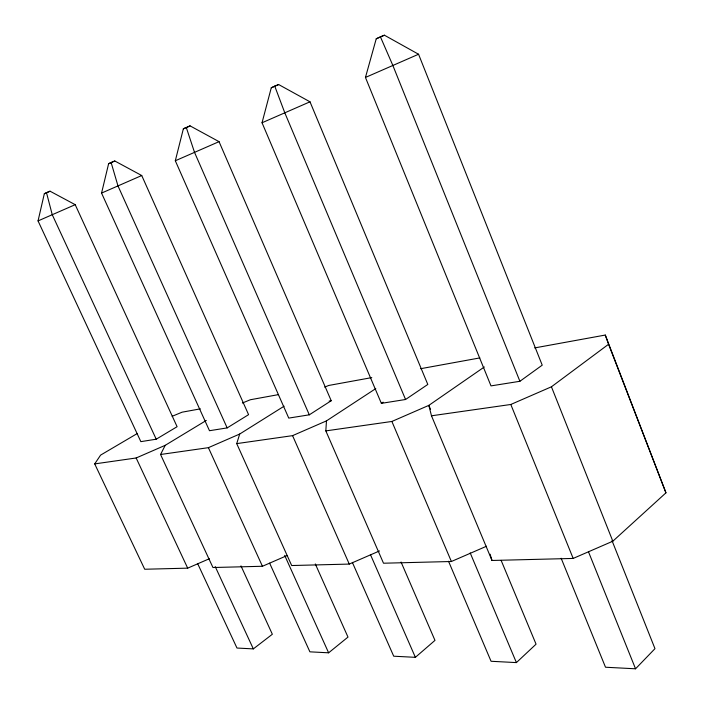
<?xml version="1.0" encoding="UTF-8"?>
<svg xmlns="http://www.w3.org/2000/svg" width="704" height="704" viewBox="0 0 704 704"><rect width="100%" height="100%" fill="white"/><g stroke="black" fill="none" stroke-linecap="round" stroke-linejoin="round"><path stroke-width="1.06" d="M486.534 546.234L451.378 561.502L383.504 563.218L325.829 430.892L326.471 420.886L375.786 388.59M38.051 220.906L44.326 193.706L46.499 192.694L50.037 191.198L75.205 204.679L177.1 426.703L156.218 439.199L140.853 441.646L38.051 220.906L75.205 204.679M101.561 193.081L108.618 163.698L111.126 162.527L114.796 160.987L141.733 175.525L248.582 414.656L227.163 427.9L209.484 430.716L101.561 193.081L141.733 175.525M309.311 414.823L288.754 418.097L175.322 160.758L183.348 128.823L186.278 127.45L194.515 152.354L309.311 414.823L331.214 400.726L219.041 141.654L190.062 125.866L183.348 128.823M262.038 122.769L271.269 87.789L274.754 86.161L278.643 84.542L309.998 101.807L427.803 384.446L405.566 399.494L381.366 403.348L262.038 122.769L309.998 101.807M365.455 77.449L376.235 38.79L380.424 36.846L384.41 35.2L418.554 54.243L542.221 365.165L519.904 381.286L490.996 385.889L365.455 77.449L418.554 54.243M379.474 550.959L349.272 564.08L291.676 565.532L236.72 443.617L239.703 434.034L284.108 406.182M287.214 555.5L262.434 566.271L212.951 567.521L160.556 454.494L165.229 445.315L206.307 420.429M209.361 558.73L187.686 568.154L144.707 569.246L94.706 463.901L100.602 455.11L137.271 433.523M561.15 558.246L605.51 667.234L635.545 668.8L654.975 648.666L612.031 540.672M448.518 561.238L491.066 661.276L516.402 662.596L536.061 644.178L501.142 560.402M484.326 366.978L428.842 405.372L431.49 415.8L491.999 560.472L573.17 558.43L612.832 541.209L665.949 492.835L605.282 335.051L534.67 347.917M352.352 562.373L393.712 656.207L415.378 657.334L434.975 640.376L401.051 562.021M269.632 563.165L309.901 651.834L328.627 652.81L347.987 637.094L315.295 563.93M197.586 563.464L236.975 648.041L253.334 648.894L272.351 634.251L240.97 565.884M431.49 415.8L510.805 404.474L551.434 386.795L608.573 344.265L605.282 335.051M381.366 403.348L383.143 402.16M50.037 191.198L44.326 193.706M114.796 160.987L108.618 163.698M187.123 127.239L190.062 125.866M278.643 84.542L271.269 87.789M384.41 35.2L376.235 38.79M175.322 160.758L219.041 141.654M94.706 463.901L136.154 457.978L165.229 445.315M160.556 454.494L208.41 447.665L239.703 434.034M236.72 443.617L292.574 435.644L326.471 420.886M325.829 430.892L391.882 421.458L428.842 405.372L430.531 409.42M172.154 416.293L182.09 412.183L200.385 408.848M242.378 403.031L250.378 399.74L278.238 394.662M324.667 387.121L328.733 385.458L371.782 377.608M420.64 368.702L479.855 357.914M329.146 401.078L331.214 400.726M136.154 457.978L187.686 568.154M156.218 439.199L52.246 214.694L46.499 192.694M215.23 566.623L253.334 648.894M208.41 447.665L262.434 566.271M227.163 427.9L117.973 185.891L111.126 162.527M284.645 555.315L328.627 652.81M292.574 435.644L349.272 564.08M370.418 554.55L415.378 657.334M380.424 36.846L392.858 65.446L519.904 381.286M391.882 421.458L451.378 561.502M405.566 399.494L284.794 112.798L274.754 86.161M470.202 552.922L516.402 662.596M510.805 404.474L573.17 558.43M588.465 551.751L635.545 668.8M551.434 386.795L612.832 541.209M608.573 344.265L665.949 492.835M490.09 554.189L491.999 560.472"/></g></svg>
